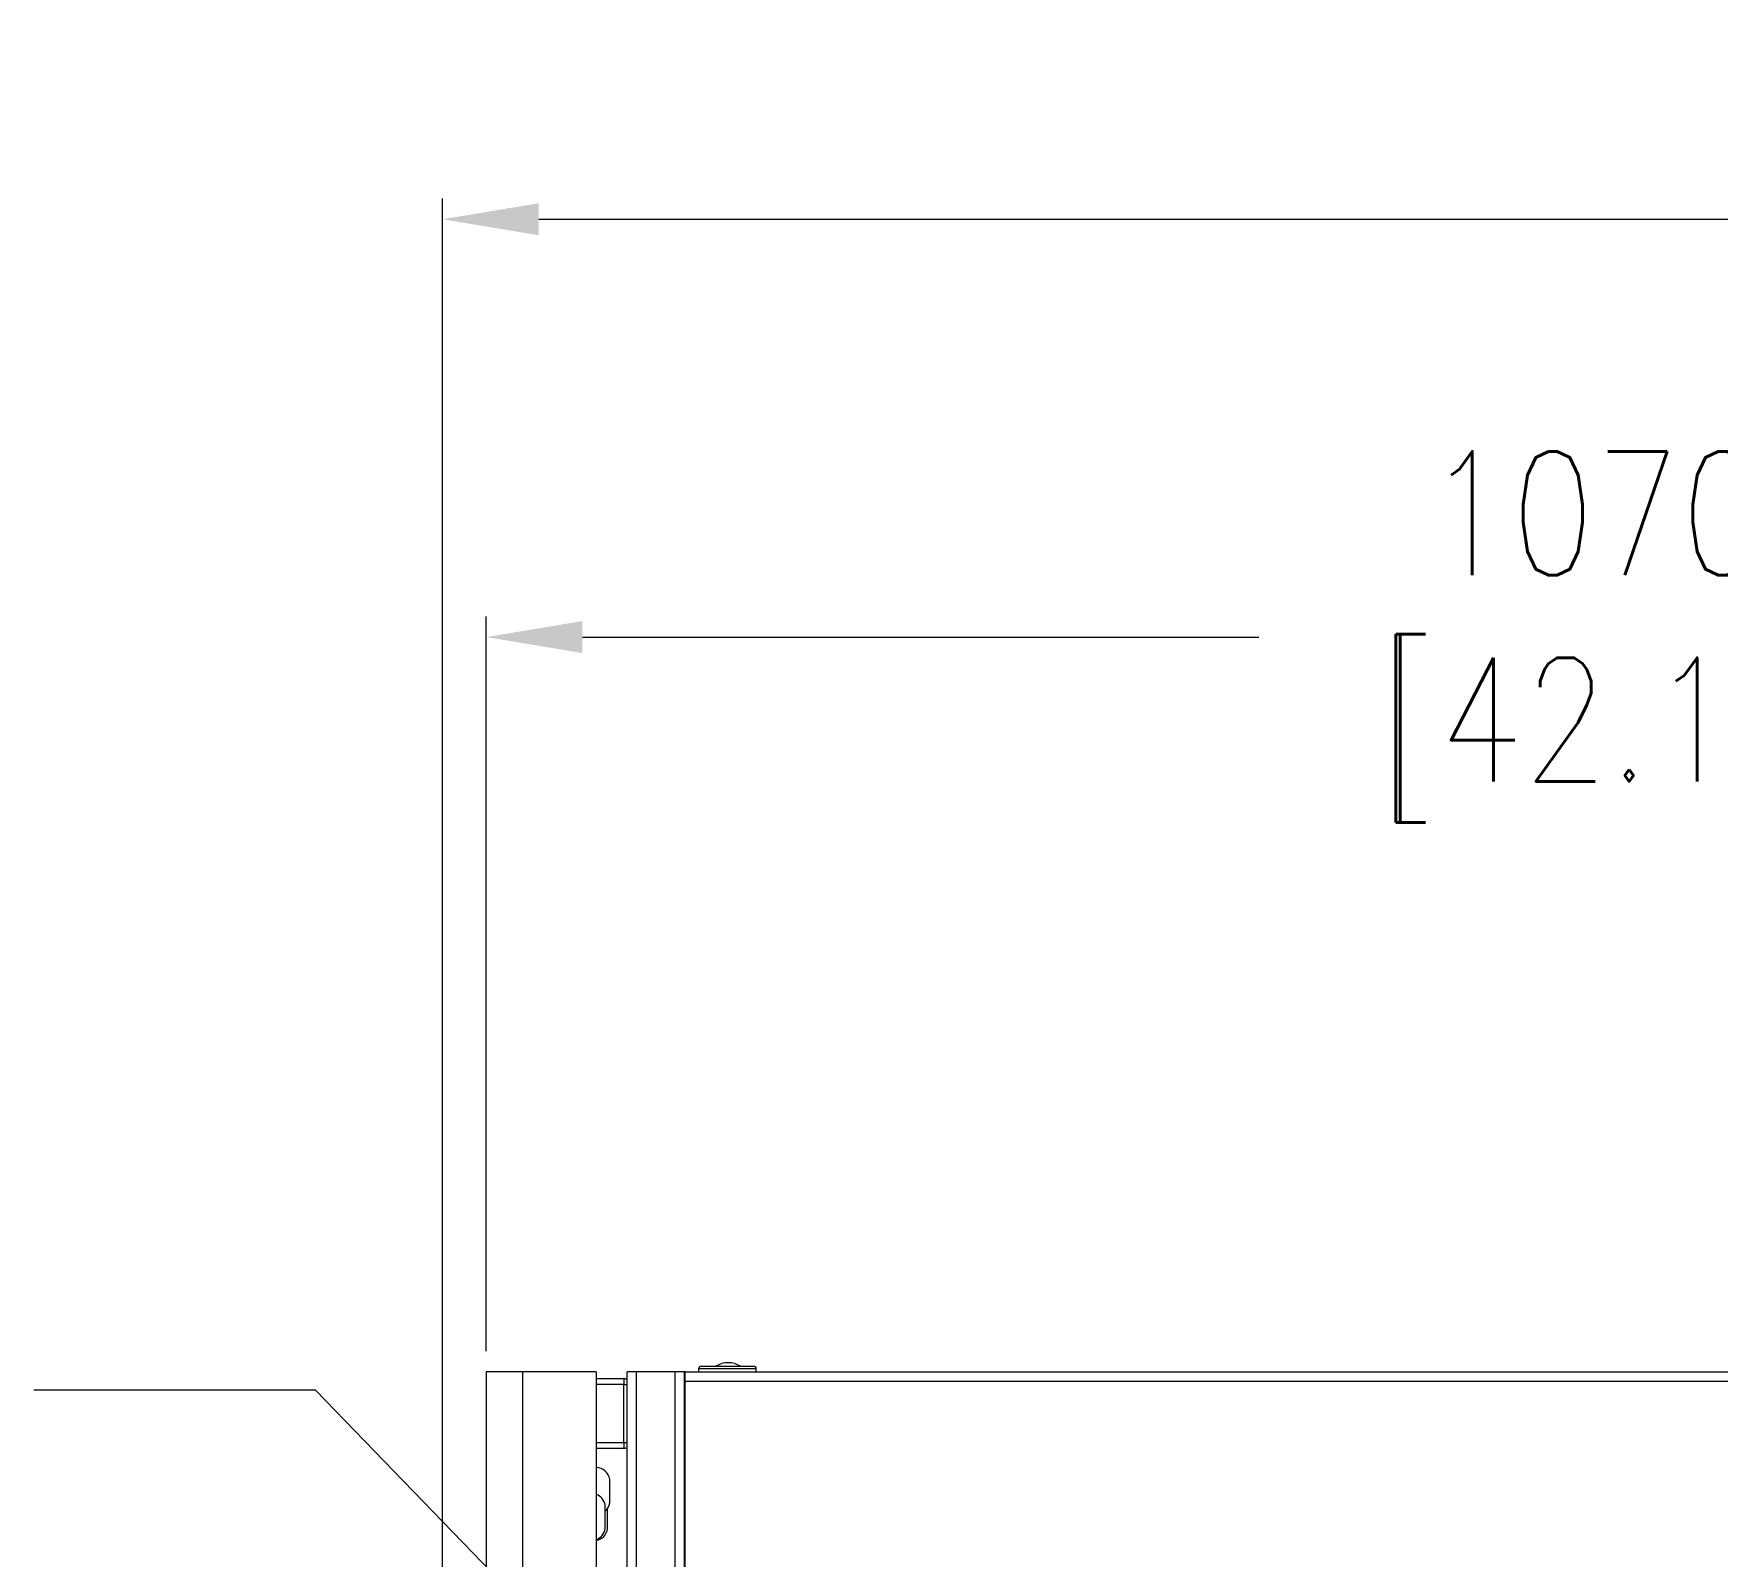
# Model space of a CAD drawing. Header units: inches. Extents: x 40138 to 76695, y -14500 to -5279.
# Drawn here: x 44383.4 to 44812.2, y -7712.1 to -7324.3 of the extents above; entities that cross this region are included whole.
import ezdxf

# ---------------------------------------------------------------- set-up
doc = ezdxf.new("R2010")
doc.units = ezdxf.units.IN
doc.header["$LTSCALE"] = 2
doc.header["$MEASUREMENT"] = 0
doc.header["$PDMODE"] = 35
doc.header["$PDSIZE"] = -1
for name, color, linetype, lineweight in [('M-ANNO-DIMS', 7, 'Continuous', 13), ('M-ANNO-TEXT', 7, 'Continuous', 13), ('M-OBJECT-DETAILS', 7, 'Continuous', 9)]:
    doc.layers.add(name, color=color, linetype=linetype, lineweight=lineweight)
doc.styles.get("Standard").update_dxf_attribs({"font": 'romans.shx', "width": 0.8})
doc.dimstyles.new('GEN-ISO', dxfattribs={"dimscale": 10, "dimtxt": 4.5, "dimasz": 3.5, "dimexe": 0.75, "dimexo": 0.75, "dimgap": 0.75, "dimtad": 0, "dimtih": 1, "dimtoh": 1, "dimdec": 0, "dimzin": 4, "dimdsep": 46, "dimtxsty": 'Standard', "dimcen": 0, "dimclrd": 256, "dimclre": 256, "dimclrt": 256, "dimadec": 0, "dimazin": 1, "dimtfac": 1, "dimtdec": 0, "dimtmove": 0, "dimatfit": 1, "dimfxl": 1, "dimtolj": 1, "dimtzin": 0, "dimlwd": -1, "dimlwe": -1, "dimarcsym": 0})
doc.dimstyles.new('World Wide Dims', dxfattribs={"dimscale": 7, "dimtxt": 4.5, "dimasz": 3.5, "dimexe": 0.75, "dimexo": 0.75, "dimgap": 0.75, "dimtad": 0, "dimtih": 1, "dimtoh": 1, "dimdec": 0, "dimzin": 4, "dimdsep": 46, "dimtxsty": 'Standard', "dimcen": 0, "dimclrd": 256, "dimclre": 256, "dimclrt": 256, "dimadec": 0, "dimazin": 1, "dimtfac": 1, "dimtdec": 0, "dimtmove": 0, "dimatfit": 3, "dimfxl": 1, "dimtolj": 1, "dimtzin": 0, "dimlwd": -1, "dimlwe": -1, "dimarcsym": 0})

# ---------------------------------------------------------------- blocks, each defined once
blk = doc.blocks.new('*D39')
at = {"layer": 'Defpoints', "color": 0, "transparency": 16777216}
for p in [(44487.52, -7371.55), (44487.52, -7897.89), (45579.83, -7897.89)]:
    blk.add_point(p, dxfattribs=at)
at = {"layer": 'M-ANNO-DIMS', "transparency": 16777216}
for p, q in [((44487.52, -7892.64), (44487.52, -7366.3)), ((45579.83, -7892.64), (45579.83, -7366.3)), ((44512.02, -7371.55), (44912.03, -7371.55)), ((45555.33, -7371.55), (45083.33, -7371.55))]:
    blk.add_line(p, q, dxfattribs=at)
for points in [[(44512.02, -7367.46), (44512.02, -7375.63), (44487.52, -7371.55)], [(45555.33, -7367.46), (45555.33, -7375.63), (45579.83, -7371.55)]]:
    blk.add_solid(points, dxfattribs=at)
at = {"layer": 'M-ANNO-DIMS', "transparency": 16777216, "insert": (44997.68, -7371.55), "char_height": 31.5, "attachment_point": 5}
blk.add_mtext('\\A1;1092\\P [43.00]', dxfattribs=at)
blk = doc.blocks.new('*D40')
at = {"layer": 'Defpoints', "color": 0, "transparency": 16777216}
for p in [(44498.62, -7477.95), (44498.62, -7665.04), (45568.73, -7665.04)]:
    blk.add_point(p, dxfattribs=at)
at = {"layer": 'M-ANNO-DIMS', "transparency": 16777216}
for p, q in [((44498.62, -7659.79), (44498.62, -7472.7)), ((45568.73, -7659.79), (45568.73, -7472.7)), ((44523.12, -7477.95), (44695.46, -7477.95)), ((45544.23, -7477.95), (44866.76, -7477.95))]:
    blk.add_line(p, q, dxfattribs=at)
for points in [[(44523.12, -7473.87), (44523.12, -7482.03), (44498.62, -7477.95)], [(45544.23, -7473.87), (45544.23, -7482.03), (45568.73, -7477.95)]]:
    blk.add_solid(points, dxfattribs=at)
at = {"layer": 'M-ANNO-DIMS', "transparency": 16777216, "insert": (44781.11, -7477.95), "char_height": 31.5, "attachment_point": 5}
blk.add_mtext('\\A1;1070\\P [42.13]', dxfattribs=at)

msp = doc.modelspace()

# ---------------------------------------------------------------- linework, layer by layer
at = {"layer": 'M-OBJECT-DETAILS', "linetype": 'Continuous'}
for p, q in [((44498.624, -7665.043), (44498.624, -8242.543)), ((44507.838, -7665.043), (44498.624, -7665.043)), ((44507.838, -7665.043), (44507.838, -8242.543)), ((44526.674, -7665.043), (44507.838, -7665.043)), ((44536.91, -7665.047), (44534.502, -7665.047)), ((44536.91, -8286.547), (44536.91, -7665.047)), ((44546.713, -7665.047), (44536.91, -7665.047)), ((44546.713, -8286.547), (44546.713, -7665.047)), ((44549.121, -7665.047), (44546.713, -7665.047)), ((44549.321, -7665.047), (44549.121, -7665.047)), ((44549.121, -8286.547), (44549.121, -7665.047)), ((44549.321, -7665.046), (45518.029, -7665.046)), ((44549.321, -7667.454), (45518.029, -7667.454)), ((44552.732, -7664.285), (44552.732, -7665.046)), ((44567.413, -7664.285), (44552.732, -7664.285)), ((44553.367, -7663.65), (44566.778, -7663.65)), ((44567.413, -7665.046), (44567.413, -7664.285))]:
    msp.add_line(p, q, dxfattribs=at)
at = {"layer": 'M-OBJECT-DETAILS', "linetype": 'Continuous', "lineweight": 5}
for p, q in [((44526.674, -7665.043), (44526.674, -7824.348)), ((44526.674, -7666.807), (44533.674, -7666.807)), ((44533.674, -7666.807), (44533.674, -7668.307)), ((44534.502, -8248.547), (44534.502, -7665.047)), ((44549.321, -7666.566), (44549.121, -7666.566)), ((44549.321, -7667.454), (44549.321, -7665.046)), ((44549.321, -7764.638), (44549.321, -7667.454)), ((44533.674, -7668.307), (44526.674, -7668.307)), ((44533.674, -7683.057), (44533.674, -7668.307)), ((44533.674, -7668.307), (44534.502, -7668.307)), ((44549.321, -7679.374), (44549.121, -7679.374)), ((44526.674, -7683.057), (44533.674, -7683.057)), ((44533.674, -7684.557), (44526.674, -7684.557)), ((44533.674, -7683.057), (44533.674, -7684.557)), ((44533.674, -7683.057), (44534.502, -7683.057)), ((44549.321, -7683.204), (44549.121, -7683.204)), ((44549.321, -7685.795), (44549.121, -7685.795)), ((44549.321, -7687.209), (44549.121, -7687.209)), ((44530.074, -7698.463), (44530.074, -7692.463)), ((44549.321, -7690.966), (44549.121, -7690.966)), ((44528.91, -7705.043), (44528.91, -7699.043)), ((44529.526, -7705.043), (44529.526, -7699.878)), ((44549.321, -7700.966), (44549.121, -7700.966)), ((44549.121, -7703.082), (44549.321, -7703.082)), ((44549.121, -7705.038), (44549.321, -7705.038)), ((44549.121, -7705.82), (44549.321, -7705.82))]:
    msp.add_line(p, q, dxfattribs=at)
at = {"layer": 'M-OBJECT-DETAILS', "linetype": 'Continuous'}
for centre, radius, start, end in [((44560.261, -7668.699), 5.952, 58.02624, 121.97376), ((44553.367, -7664.285), 0.635, 90, 180), ((44566.778, -7664.285), 0.635, 0, 90)]:
    msp.add_arc(centre, radius, start, end, dxfattribs=at)
at = {"layer": 'M-OBJECT-DETAILS', "linetype": 'Continuous', "lineweight": 5}
for centre, radius, start, end in [((44533.674, -7668.307), 1.5, 56.49567, 90), ((44550.121, -7668.203), 1, 143.1301, 180), ((44550.121, -7670.203), 1, 180, 216.8699), ((44550.121, -7678.203), 1, 143.1301, 180), ((44533.674, -7683.057), 1.5, 270, 303.50433), ((44526.574, -7693.005), 3.542, 8.79741, 88.38202), ((44525.41, -7699.585), 3.542, 8.79741, 69.10255), ((44526.574, -7697.922), 3.542, 311.28265, 351.20259), ((44525.41, -7704.502), 3.542, 290.89745, 351.20259), ((44526.026, -7704.502), 3.542, 280.53262, 351.20259), ((44551.121, -7709.195), 2, 180, 205.84193)]:
    msp.add_arc(centre, radius, start, end, dxfattribs=at)

# ---------------------------------------------------------------- dimensions: what is measured, and where the dimension line sits
at = {"layer": 'M-ANNO-DIMS'}
for base, p1, p2, picture, middle in [((44487.524, -7371.545), (45579.826, -7897.892), (44487.524, -7897.892), '*D39', (44997.683, -7371.545)), ((44498.624, -7477.951), (45568.726, -7665.043), (44498.624, -7665.043), '*D40', (44781.112, -7477.951))]:
    dim = msp.add_linear_dim(base=base, p1=p1, p2=p2, angle=180, dimstyle='World Wide Dims', override={"dimpost": '\\X'}, dxfattribs=at)
    dim.commit()
    dim.dimension.update_dxf_attribs({"geometry": picture, "text_midpoint": middle, "dimtype": 160})

# ---------------------------------------------------------------- leaders
at = {"layer": 'M-ANNO-TEXT'}
msp.add_leader([(44621.573, -7841.61), (44455.109, -7669.744), (44383.359, -7669.744)], dimstyle='GEN-ISO', override={"dimasz": 3}, dxfattribs=at)

doc.saveas('drawing.dxf')
